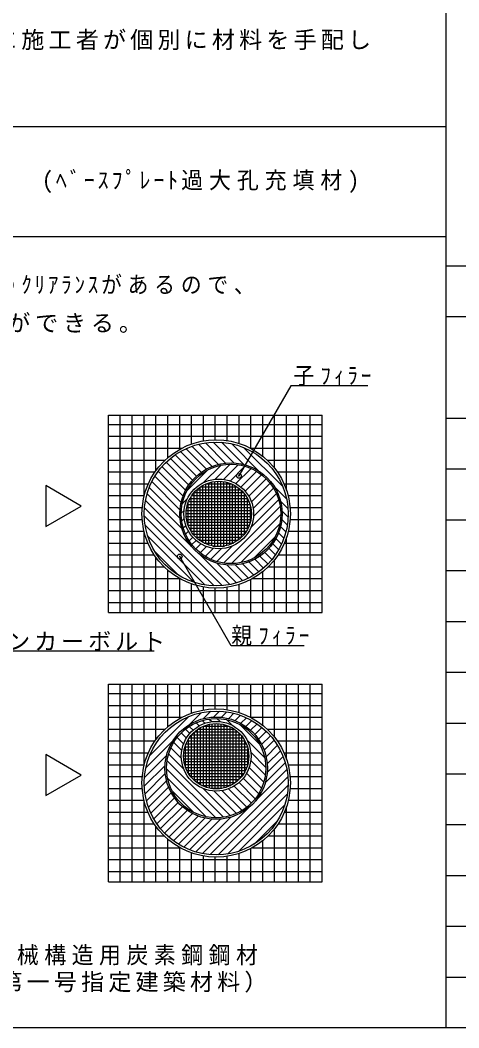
# Model space of a CAD drawing. Units: millimetres, scale not verified. Extents: x -19500 to 19500, y -13673 to 13350.
# Drawn here: x -12036 to -6333, y -13350 to -243 of the extents above; entities that cross this region are included whole.
import ezdxf

# ---------------------------------------------------------------- set-up
doc = ezdxf.new("R2010")
doc.units = ezdxf.units.MM
doc.header["$LTSCALE"] = 100
doc.header["$PDMODE"] = 32
doc.header["$PDSIZE"] = 60
doc.layers.add('F-0_F-0', color=4, linetype='Continuous')
doc.styles.add('ＭＳ ゴシック', font='')
doc.styles.get('ＭＳ ゴシック').set_extended_font_data('MS Gothic')

msp = doc.modelspace()

# ---------------------------------------------------------------- linework, layer by layer
at = {"layer": 'F-0_F-0'}
for p, q in [((-6500, -13350), (-6500, 11859.1)), ((-6500, -1632), (-19500, -1632)), ((-6500, -3060.5), (-19500, -3060.5)), ((-6500, -3437.6), (19500, -3437.6)), ((-6500, -4098.4), (19500, -4098.4)), ((-8516.1, -4999.4), (-9192.3, -6170.6)), ((-7514.9, -4999.4), (-8516.1, -4999.4)), ((-10888, -5501.5), (-8110.8, -5501.5)), ((-10733.7, -7949.4), (-10733.7, -5381.4)), ((-10579.4, -7949.4), (-10579.4, -5381.4)), ((-10425.1, -6438.7), (-10425.1, -5381.4)), ((-10270.8, -6102.6), (-10270.8, -5381.4)), ((-10116.5, -5934.3), (-10116.5, -5381.4)), ((-9962.3, -5825.9), (-9962.3, -5381.4)), ((-9808, -5755.8), (-9808, -5381.4)), ((-9653.7, -5715.5), (-9653.7, -5381.4)), ((-9499.4, -5701.2), (-9499.4, -5381.4)), ((-9345.1, -5711.7), (-9345.1, -5381.4)), ((-9190.8, -5748), (-9190.8, -5381.4)), ((-9036.5, -5813.2), (-9036.5, -5381.4)), ((-8882.3, -5915), (-8882.3, -5381.4)), ((-8728, -6071.7), (-8728, -5381.4)), ((-8573.7, -6358.6), (-8573.7, -5381.4)), ((-8419.4, -7949.4), (-8419.4, -5381.4)), ((-8265.1, -7949.4), (-8265.1, -5381.4)), ((-6500, -5420.1), (19500, -5420.1)), ((-10888, -5655.8), (-8110.8, -5655.8)), ((-9719.1, -5759.1), (-9457.9, -6020.3)), ((-9628.4, -5740.7), (-9365.3, -6003.8)), ((-9529, -5730.9), (-9258.9, -6001)), ((-9418.2, -5732.6), (-9130.1, -6020.8)), ((-9290.7, -5751), (-8937.6, -6104.2)), ((-10888, -5810.1), (-9933.1, -5810.1)), ((-10019, -5895.5), (-9742, -6172.6)), ((-9952.1, -5853.4), (-9681.6, -6123.9)), ((-9880.1, -5816.3), (-9614.5, -6081.8)), ((-9802.7, -5784.6), (-9540.3, -6046.9)), ((-9132.5, -5800.1), (-8622.6, -6310.1)), ((-9042.6, -5810.1), (-8110.8, -5810.1)), ((-10888, -5964.4), (-10149.9, -5964.4)), ((-10138.9, -5993.8), (-9843.7, -6289.1)), ((-10081.3, -5942.4), (-9796, -6227.6)), ((-9500.8, -6214.5), (-9305.7, -6019.4)), ((-9393.5, -6216.3), (-9203.1, -6025.9)), ((-8825.7, -5964.4), (-8110.8, -5964.4)), ((-10888, -6118.6), (-10282.1, -6118.6)), ((-10240.7, -6110.3), (-9918.3, -6432.6)), ((-10192.1, -6049.8), (-9884.6, -6357.2)), ((-9864.1, -6359.6), (-9600.8, -6096.3)), ((-9653.4, -6258), (-9428.7, -6033.3)), ((-9305.5, -6237.4), (-9113.5, -6045.4)), ((-9230.5, -6271.5), (-9033.6, -6074.6)), ((-9166, -6316.1), (-8961.8, -6111.9)), ((-9110.9, -6370.1), (-8897.2, -6156.4)), ((-8693.5, -6118.6), (-8110.8, -6118.6)), ((-6500, -6080.9), (19500, -6080.9)), ((-10888, -6272.9), (-10368.6, -6272.9)), ((-10323.7, -6245.5), (-9958.1, -6611)), ((-10284.6, -6175.4), (-9943.5, -6516.6)), ((-9620.6, -7055.9), (-9620.6, -6274.9)), ((-9615.9, -6272.9), (-9293.5, -6272.9)), ((-9582, -7070.2), (-9582, -6260.7)), ((-9543.4, -7080.3), (-9543.4, -6250.5)), ((-9504.8, -7086.7), (-9504.8, -6244.1)), ((-9466.3, -7089.5), (-9466.3, -6241.3)), ((-9427.7, -7088.8), (-9427.7, -6242)), ((-9389.1, -7084.6), (-9389.1, -6246.2)), ((-9350.6, -7076.7), (-9350.6, -6254.1)), ((-9312, -7065), (-9312, -6265.8)), ((-9273.4, -7049), (-9273.4, -6281.8)), ((-9065.3, -6433.6), (-8839.2, -6207.5)), ((-9029.9, -6507.3), (-8787.8, -6265.2)), ((-8607, -6272.9), (-8110.8, -6272.9)), ((-10385.4, -6402), (-9932.9, -6854.4)), ((-10357.4, -6320.8), (-9958.1, -6720.1)), ((-9776.3, -6388.6), (-9133.1, -6388.6)), ((-9774.8, -6943.9), (-9774.8, -6387)), ((-9738.6, -6350.1), (-9170.8, -6350.1)), ((-9736.3, -6982.8), (-9736.3, -6348)), ((-9697.7, -7013.2), (-9697.7, -6317.6)), ((-9688.8, -6311.5), (-9220.7, -6311.5)), ((-9659.1, -7037.2), (-9659.1, -6293.6)), ((-9234.8, -7028.3), (-9234.8, -6302.5)), ((-9196.3, -7001.9), (-9196.3, -6328.9)), ((-9157.7, -6968.4), (-9157.7, -6362.4)), ((-9119.1, -6925), (-9119.1, -6405.8)), ((-9007.2, -6593.7), (-8743.1, -6329.6)), ((-9002.7, -6698.3), (-8705.5, -6401.1)), ((-8733.8, -6308), (-8573.5, -6468.3)), ((-10888, -6427.2), (-10422.2, -6427.2)), ((-10406.6, -6489.8), (-9811.1, -7085.3)), ((-9927.1, -6531.7), (-9862.1, -6466.7)), ((-9860.9, -6542.9), (-9048.5, -6542.9)), ((-9852, -6814.4), (-9852, -6516.4)), ((-9847.3, -6504.4), (-9062.2, -6504.4)), ((-9829.1, -6465.8), (-9080.3, -6465.8)), ((-9813.4, -6892), (-9813.4, -6438.8)), ((-9805.8, -6427.2), (-9103.6, -6427.2)), ((-9080.6, -6865.5), (-9080.6, -6465.3)), ((-9037.3, -6842), (-8675.9, -6480.6)), ((-8650.4, -6500.5), (-8555.1, -6595.8)), ((-8553.4, -6427.2), (-8110.8, -6427.2)), ((-10888, -6581.5), (-10448.5, -6581.5)), ((-10419.8, -6585.7), (-9408.1, -7597.4)), ((-9941, -6654.7), (-9905.6, -6619.3)), ((-9879, -6658.6), (-9030.5, -6658.6)), ((-9876.6, -6620.1), (-9032.9, -6620.1)), ((-9870.6, -6581.5), (-9038.8, -6581.5)), ((-9390.6, -7304.4), (-8656, -6569.8)), ((-9288.6, -7311.4), (-8649, -6671.8)), ((-9042, -6763.8), (-9042, -6567.1)), ((-8630.6, -6629.4), (-8553.4, -6706.6)), ((-8527.2, -6581.5), (-8110.8, -6581.5)), ((-10888, -6735.8), (-10449.6, -6735.8)), ((-10422.8, -6691.8), (-9514.2, -7600.4)), ((-10411.6, -6812.1), (-9634.5, -7589.2)), ((-9934.5, -6757.3), (-9903.8, -6726.6)), ((-9915, -6846.9), (-9882.7, -6814.6)), ((-9877.8, -6697.2), (-9031.6, -6697.2)), ((-9873.1, -6735.8), (-9036.3, -6735.8)), ((-9864.8, -6774.4), (-9044.7, -6774.4)), ((-9852.5, -6812.9), (-9056.9, -6812.9)), ((-9166.6, -7298.6), (-8661.8, -6793.8)), ((-8633.4, -6735.7), (-8563.1, -6806)), ((-8526.1, -6735.8), (-8110.8, -6735.8)), ((-6500, -6741.7), (19500, -6741.7)), ((-10888, -6890.1), (-10425.6, -6890.1)), ((-10425.1, -7949.4), (-10425.1, -6892.1)), ((-9885.8, -6926.8), (-9848.6, -6889.6)), ((-9836, -6851.5), (-9073.4, -6851.5)), ((-9814.6, -6890.1), (-9094.8, -6890.1)), ((-9787.5, -6928.6), (-9122, -6928.6)), ((-8676.5, -6910.7), (-8607, -6980.2)), ((-8649.9, -6828.3), (-8581.5, -6896.7)), ((-8550.1, -6890.1), (-8110.8, -6890.1)), ((-10888, -7044.4), (-10374.5, -7044.4)), ((-10377, -6955.8), (-9778.2, -7554.6)), ((-9791.3, -6968.9), (-9838, -7015.5)), ((-9804, -7063.2), (-9750, -7009.2)), ((-9752.9, -6967.2), (-9156.5, -6967.2)), ((-9752.9, -7121.2), (-9686.6, -7054.9)), ((-9708, -7005.8), (-9201.4, -7005.8)), ((-9645.5, -7044.4), (-9263.9, -7044.4)), ((-8998.2, -7239.3), (-8721.1, -6962.2)), ((-8753.5, -7052), (-8675.8, -7129.6)), ((-8711.4, -6985), (-8638.7, -7057.7)), ((-8601.1, -7044.4), (-8110.8, -7044.4)), ((-8573.7, -7949.4), (-8573.7, -6972.3)), ((-10888, -7198.6), (-10291.3, -7198.6)), ((-10281.5, -7160.4), (-9982.8, -7459.1)), ((-9714.9, -7181.5), (-9312.3, -7584.2)), ((-9695.2, -7172.6), (-9612.8, -7090.2)), ((-9630.8, -7217.3), (-9526.4, -7112.9)), ((-9559.3, -7254.9), (-9421.9, -7117.5)), ((-9530.1, -7082.9), (-9379.3, -7082.9)), ((-9479.8, -7284.5), (-9278.2, -7082.8)), ((-8857.2, -7166.4), (-8764.8, -7258.8)), ((-8802.1, -7112.4), (-8717.9, -7196.6)), ((-8684.4, -7198.6), (-8110.8, -7198.6)), ((-10270.8, -7949.4), (-10270.8, -7228.2)), ((-9291.1, -8380.3), (-9962, -7218.2)), ((-9484, -7303.4), (-9224.4, -7562.9)), ((-9349.7, -7328.5), (-9143.2, -7535)), ((-9240.6, -7328.5), (-9067.9, -7501.2)), ((-9146.1, -7313.9), (-8997.9, -7462.2)), ((-9062.2, -7288.7), (-8932.7, -7418.2)), ((-8986.8, -7255.1), (-8872.2, -7369.6)), ((-8918.6, -7214.1), (-8816.3, -7316.5)), ((-8728, -7949.4), (-8728, -7259.1)), ((-10888, -7352.9), (-10164, -7352.9)), ((-10116.5, -7949.4), (-10116.5, -7396.6)), ((-8882.3, -7949.4), (-8882.3, -7415.8)), ((-8811.7, -7352.9), (-8110.8, -7352.9)), ((-6500, -7402.5), (19500, -7402.5)), ((-10888, -7507.2), (-9958.2, -7507.2)), ((-9962.3, -7949.4), (-9962.3, -7504.9)), ((-9808, -7949.4), (-9808, -7575)), ((-9190.8, -7949.4), (-9190.8, -7582.8)), ((-9036.5, -7949.4), (-9036.5, -7517.6)), ((-9017.5, -7507.2), (-8110.8, -7507.2)), ((-10888, -7661.5), (-8110.8, -7661.5)), ((-9653.7, -7949.4), (-9653.7, -7615.3)), ((-9499.4, -7949.4), (-9499.4, -7629.6)), ((-9345.1, -7949.4), (-9345.1, -7619.1)), ((-10888, -7815.8), (-8110.8, -7815.8)), ((-6500, -8063.4), (19500, -8063.4)), ((-8345.8, -8380.3), (-9291.1, -8380.3)), ((-12556.7, -8445.5), (-10294.8, -8445.5)), ((-6500, -8724.2), (19500, -8724.2)), ((-10733.7, -11449.2), (-10733.7, -8881.1)), ((-10579.4, -11449.2), (-10579.4, -8881.1)), ((-10425.1, -9938.5), (-10425.1, -8881.1)), ((-10270.8, -9602.4), (-10270.8, -8881.1)), ((-10116.5, -9434), (-10116.5, -8881.1)), ((-9962.3, -9325.7), (-9962.3, -8881.1)), ((-9808, -9255.6), (-9808, -8881.1)), ((-9653.7, -9215.3), (-9653.7, -8881.1)), ((-9499.4, -9201), (-9499.4, -8881.1)), ((-9345.1, -9211.5), (-9345.1, -8881.1)), ((-9190.8, -9247.8), (-9190.8, -8881.1)), ((-9036.5, -9313), (-9036.5, -8881.1)), ((-8882.3, -9414.8), (-8882.3, -8881.1)), ((-8728, -9571.5), (-8728, -8881.1)), ((-8573.7, -9858.3), (-8573.7, -8881.1)), ((-8419.4, -11449.2), (-8419.4, -8881.1)), ((-8265.1, -11449.2), (-8265.1, -8881.1)), ((-10888, -9001.3), (-8110.8, -9001.3)), ((-10888, -9155.6), (-8110.8, -9155.6)), ((-10353.1, -9809.9), (-9843.1, -9299.9)), ((-9845.2, -9411.1), (-9684.9, -9250.8)), ((-9652.8, -9327.7), (-9557.4, -9232.4)), ((-9523.9, -9308), (-9446.6, -9230.7)), ((-9417.5, -9310.7), (-9347.3, -9240.4)), ((-9325, -9327.2), (-9256.6, -9258.9)), ((-9242.5, -9353.9), (-9173, -9284.4)), ((-10888, -9309.9), (-9933.1, -9309.9)), ((-9789, -9478.3), (-9838, -9429.4)), ((-9749.2, -9381.5), (-9709.3, -9421.5)), ((-9669.4, -9352.3), (-9633.8, -9387.9)), ((-9653.7, -10207.5), (-9653.7, -9426.4)), ((-9649, -9424.5), (-9326.6, -9424.5)), ((-9615.1, -10221.7), (-9615.1, -9412.2)), ((-9579.7, -9332.8), (-9545.2, -9367.4)), ((-9576.5, -10231.9), (-9576.5, -9402.1)), ((-9538, -10238.3), (-9538, -9395.7)), ((-9499.4, -10241.1), (-9499.4, -9392.8)), ((-9477.1, -9326.4), (-9436.9, -9366.6)), ((-9460.8, -10240.4), (-9460.8, -9393.5)), ((-9422.3, -10236.2), (-9422.3, -9397.8)), ((-9383.7, -10228.3), (-9383.7, -9405.7)), ((-9354.1, -9340.3), (-9280.4, -9414)), ((-9345.1, -10216.5), (-9345.1, -9417.4)), ((-9306.5, -10200.6), (-9306.5, -9433.4)), ((-9182.1, -9403.2), (-8918.7, -9666.6)), ((-9168.3, -9388.7), (-9095.6, -9316)), ((-9101.3, -9430.8), (-9023.6, -9353.2)), ((-9042.6, -9309.9), (-8110.8, -9309.9)), ((-9040.8, -9479.5), (-8956.6, -9395.3)), ((-6500, -9385), (19500, -9385)), ((-10888, -9464.1), (-10149.9, -9464.1)), ((-9943.6, -9514.4), (-9875.7, -9582.4)), ((-9885.7, -9463.3), (-9829.6, -9519.3)), ((-9809.4, -9540.2), (-9166.2, -9540.2)), ((-9808, -10095.4), (-9808, -9538.5)), ((-9771.7, -9501.6), (-9204, -9501.6)), ((-9769.4, -10134.4), (-9769.4, -9499.6)), ((-9730.8, -10164.8), (-9730.8, -9469.1)), ((-9721.9, -9463.1), (-9253.8, -9463.1)), ((-9692.3, -10188.8), (-9692.3, -9445.2)), ((-9268, -10179.8), (-9268, -9454.1)), ((-9229.4, -10153.5), (-9229.4, -9480.5)), ((-9190.8, -10120), (-9190.8, -9514)), ((-9152.3, -10076.6), (-9152.3, -9557.4)), ((-8986.8, -9534.5), (-8894.4, -9442.2)), ((-8939.1, -9596), (-8836.8, -9493.6)), ((-8898.2, -9664.1), (-8783.6, -9549.6)), ((-8825.7, -9464.1), (-8110.8, -9464.1)), ((-10888, -9618.4), (-10282.1, -9618.4)), ((-10402.2, -9968.1), (-10049.1, -9615)), ((-10039.7, -9636.5), (-9934.8, -9741.5)), ((-9995, -9572.1), (-9911.4, -9655.7)), ((-9894.1, -9694.5), (-9081.6, -9694.5)), ((-9885.1, -9965.9), (-9885.1, -9668)), ((-9880.4, -9655.9), (-9095.3, -9655.9)), ((-9862.2, -9617.4), (-9113.4, -9617.4)), ((-9846.5, -10043.6), (-9846.5, -9590.4)), ((-9839, -9578.8), (-9136.7, -9578.8)), ((-9113.7, -10017), (-9113.7, -9616.9)), ((-9084.9, -9609.5), (-8855.8, -9838.6)), ((-8864.5, -9739.6), (-8735, -9610.1)), ((-8839.3, -9823.5), (-8691.1, -9675.2)), ((-8693.5, -9618.4), (-8110.8, -9618.4)), ((-10888, -9772.7), (-10368.6, -9772.7)), ((-10420.6, -10095.6), (-10132.4, -9807.4)), ((-10106.9, -9787.5), (-9908.3, -9986.1)), ((-10077.3, -9708), (-9940.2, -9845.1)), ((-9912.1, -9810.2), (-9063.6, -9810.2)), ((-9909.7, -9771.6), (-9066, -9771.6)), ((-9903.7, -9733.1), (-9071.9, -9733.1)), ((-9075.1, -9915.3), (-9075.1, -9718.6)), ((-9037.5, -9766), (-8841.9, -9961.6)), ((-8824.7, -9917.9), (-8652, -9745.3)), ((-8824.7, -10027.1), (-8618.3, -9820.6)), ((-8607, -9772.7), (-8110.8, -9772.7)), ((-10888, -9927), (-10422.2, -9927)), ((-10422.3, -10206.4), (-10152.2, -9936.3)), ((-10126.8, -9876.7), (-9392.2, -10611.3)), ((-9910.9, -9848.8), (-9064.7, -9848.8)), ((-9906.2, -9887.4), (-9069.4, -9887.4)), ((-9897.9, -9925.9), (-9077.8, -9925.9)), ((-9038.2, -9874.3), (-8848.3, -10064.2)), ((-8849.9, -10161.3), (-8590.3, -9901.8)), ((-8553.4, -9927), (-8110.8, -9927)), ((-10888, -10081.3), (-10448.5, -10081.3)), ((-10412.6, -10305.8), (-10149.5, -10042.6)), ((-10133.9, -9978.8), (-9494.3, -10618.4)), ((-9885.7, -9964.5), (-9090, -9964.5)), ((-9869.1, -10003.1), (-9106.5, -10003.1)), ((-9847.8, -10041.6), (-9127.9, -10041.6)), ((-9820.6, -10080.2), (-9155.1, -10080.2)), ((-9567.5, -11097.2), (-8555.9, -10085.5)), ((-9092.4, -10038.4), (-8897, -10233.7)), ((-9058.7, -9962.9), (-8867.8, -10153.9)), ((-8971.7, -10392.3), (-8569.1, -9989.6)), ((-8527.2, -10081.3), (-8110.8, -10081.3)), ((-6500, -10045.9), (19500, -10045.9)), ((-10394.2, -10396.4), (-10133, -10135.2)), ((-10368.6, -10480), (-10106.3, -10217.7)), ((-10121, -10100.7), (-9616.2, -10605.5)), ((-9786, -10118.8), (-9189.6, -10118.8)), ((-9741.1, -10157.4), (-9234.6, -10157.4)), ((-9678.7, -10195.9), (-9297, -10195.9)), ((-9461.5, -11100.2), (-8552.8, -10191.6)), ((-9253.3, -10204.8), (-9029.9, -10428.1)), ((-9190.2, -10158.8), (-8978.8, -10370.2)), ((-9136.5, -10103.3), (-8934.3, -10305.5)), ((-10888, -10235.6), (-10449.6, -10235.6)), ((-10337, -10557.5), (-10071.4, -10291.9)), ((-10061.7, -10269.1), (-9784.6, -10546.2)), ((-9657, -10237.5), (-9303, -10591.4)), ((-9563.3, -10234.5), (-9412.4, -10234.5)), ((-9516, -10269.3), (-9223.5, -10561.8)), ((-9412.4, -10263.9), (-9152, -10524.2)), ((-9341.2, -11089), (-8564, -10311.8)), ((-9326.6, -10240.6), (-9087.6, -10479.5)), ((-8526.1, -10235.6), (-8110.8, -10235.6)), ((-10888, -10389.9), (-10425.6, -10389.9)), ((-10425.1, -11449.2), (-10425.1, -10391.8)), ((-10299.9, -10629.4), (-10029.4, -10358.9)), ((-10257.7, -10696.4), (-9980.7, -10419.3)), ((-10210.9, -10758.6), (-9925.6, -10473.4)), ((-9197.4, -11054.3), (-8598.7, -10455.6)), ((-8573.7, -11449.2), (-8573.7, -10472)), ((-8550.1, -10389.9), (-8110.8, -10389.9)), ((-10888, -10544.1), (-10374.5, -10544.1)), ((-10159.4, -10816.3), (-9864.2, -10521)), ((-10103.5, -10869.4), (-9796.1, -10562)), ((-10043, -10918), (-9720.6, -10595.6)), ((-9751.3, -11062.7), (-9298.9, -10610.3)), ((-9663.4, -11083.9), (-9067.9, -10488.4)), ((-8601.1, -10544.1), (-8110.8, -10544.1)), ((-10888, -10698.4), (-10291.3, -10698.4)), ((-10270.8, -11449.2), (-10270.8, -10728)), ((-9977.8, -10962), (-9636.7, -10620.8)), ((-9907.8, -11001), (-9542.2, -10635.5)), ((-9832.4, -11034.8), (-9433.1, -10635.4)), ((-8992.9, -10958.9), (-8694.2, -10660.2)), ((-8684.4, -10698.4), (-8110.8, -10698.4)), ((-6500, -10706.7), (19500, -10706.7)), ((-10888, -10852.7), (-10164, -10852.7)), ((-8811.7, -10852.7), (-8110.8, -10852.7)), ((-8728, -11449.2), (-8728, -10758.9)), ((-10888, -11007), (-9958.2, -11007)), ((-10116.5, -11449.2), (-10116.5, -10896.3)), ((-9962.3, -11449.2), (-9962.3, -11004.7)), ((-9017.5, -11007), (-8110.8, -11007)), ((-8882.3, -11449.2), (-8882.3, -10915.6)), ((-9808, -11449.2), (-9808, -11074.8)), ((-9653.7, -11449.2), (-9653.7, -11115.1)), ((-9499.4, -11449.2), (-9499.4, -11129.4)), ((-9345.1, -11449.2), (-9345.1, -11118.9)), ((-9190.8, -11449.2), (-9190.8, -11082.6)), ((-9036.5, -11449.2), (-9036.5, -11017.4)), ((-10888, -11161.3), (-8110.8, -11161.3)), ((-10888, -11315.6), (-8110.8, -11315.6)), ((-6500, -11367.5), (19500, -11367.5)), ((-6500, -12028.3), (19500, -12028.3)), ((-6500, -12689.2), (19500, -12689.2)), ((19500, -13350), (-19500, -13350))]:
    msp.add_line(p, q, dxfattribs=at)
at = {"layer": 'F-0_F-0', "color": 3}
for p, q in [((-10888, -5381.4), (-8110.8, -5381.4)), ((-10888, -7949.4), (-10888, -5381.4)), ((-8110.8, -7949.4), (-8110.8, -5381.4)), ((-10888, -7949.4), (-8110.8, -7949.4)), ((-10888, -8881.1), (-8110.8, -8881.1)), ((-10888, -11449.2), (-10888, -8881.1)), ((-8110.8, -11449.2), (-8110.8, -8881.1)), ((-10888, -11449.2), (-8110.8, -11449.2))]:
    msp.add_line(p, q, dxfattribs=at)
at = {"layer": 'F-0_F-0'}
for points in [[(-11242.9, -6562.5), (-11703.6, -6296.5), (-11703.6, -6828.4)], [(-11242.9, -10062.3), (-11703.6, -9796.3), (-11703.6, -10328.2)]]:
    msp.add_lwpolyline(points, close=True, dxfattribs=at)
at = {"layer": 'F-0_F-0', "color": 3}
for centre, radius in [((-9487.8, -6665.4), 964.3), ((-9487.8, -6665.4), 935.4), ((-9295, -6665.4), 665.4), ((-9295, -6665.4), 646.1), ((-9454.7, -6665.4), 453.2), ((-9454.7, -6665.4), 424.3), ((-9487.8, -10165.2), 964.3), ((-9487.8, -9972.3), 665.4), ((-9487.8, -9972.3), 646.1), ((-9487.8, -9817), 453.2), ((-9487.8, -9817), 424.3)]:
    msp.add_circle(centre, radius, dxfattribs=at)
at = {"layer": 'F-0_F-0'}
msp.add_circle((-9487.8, -10165.2), 935.4, dxfattribs=at)
for p in [(-9192.3, -6170.6), (-9962, -7218.2)]:
    msp.add_point(p, dxfattribs=at)

# ---------------------------------------------------------------- texts
at = {"layer": 'F-0_F-0', "color": 7, "char_height": 219.9, "attachment_point": 7, "style": 'ＭＳ ゴシック'}
for s, insert in [('\\T1.18;・親子ﾌｨﾗｰ以外の部品は、一般柱脚と同様に施工者が個別に材料を手配し', (-19100, -632)), ('\\T1.27;\\W0.95;(ﾍﾞｰｽﾌﾟﾚｰﾄ過大孔充填材)', (-11751.8, -2491.7)), ('\\T1.28;\\W0.9;ｱﾝｶｰﾎﾞﾙﾄとﾍﾞｰｽﾌﾟﾚｰﾄの孔には、24mm～42mmのｸﾘｱﾗﾝｽがあるので、', (-19100, -3817.3)), ('\\T1.21;建方時に、親子ﾌｨﾗｰでｸﾘｱﾗﾝｽを埋めることができる。', (-19100, -4317.3)), ('\\T1.3;\\W0.9;子ﾌｨﾗｰ', (-8482.7, -4999.4)), ('\\T1.3;\\W0.9;親ﾌｨﾗｰ', (-9291.1, -8380.3)), ('\\T1.17;アンカーボルト', (-12556.7, -8445.5)), ('\\T1.25;\\W0.95;親子ﾌｨﾗｰ材質：S45C\\~JIS\\~G\\~4051\\~機械構造用炭素鋼鋼材', (-17770.8, -12538)), ('\\T1.18;（建築基準法第37条第一号指定建築材料）', (-15490.6, -12891))]:
    msp.add_mtext(s, dxfattribs=dict(at, insert=insert))

doc.saveas('drawing.dxf')
